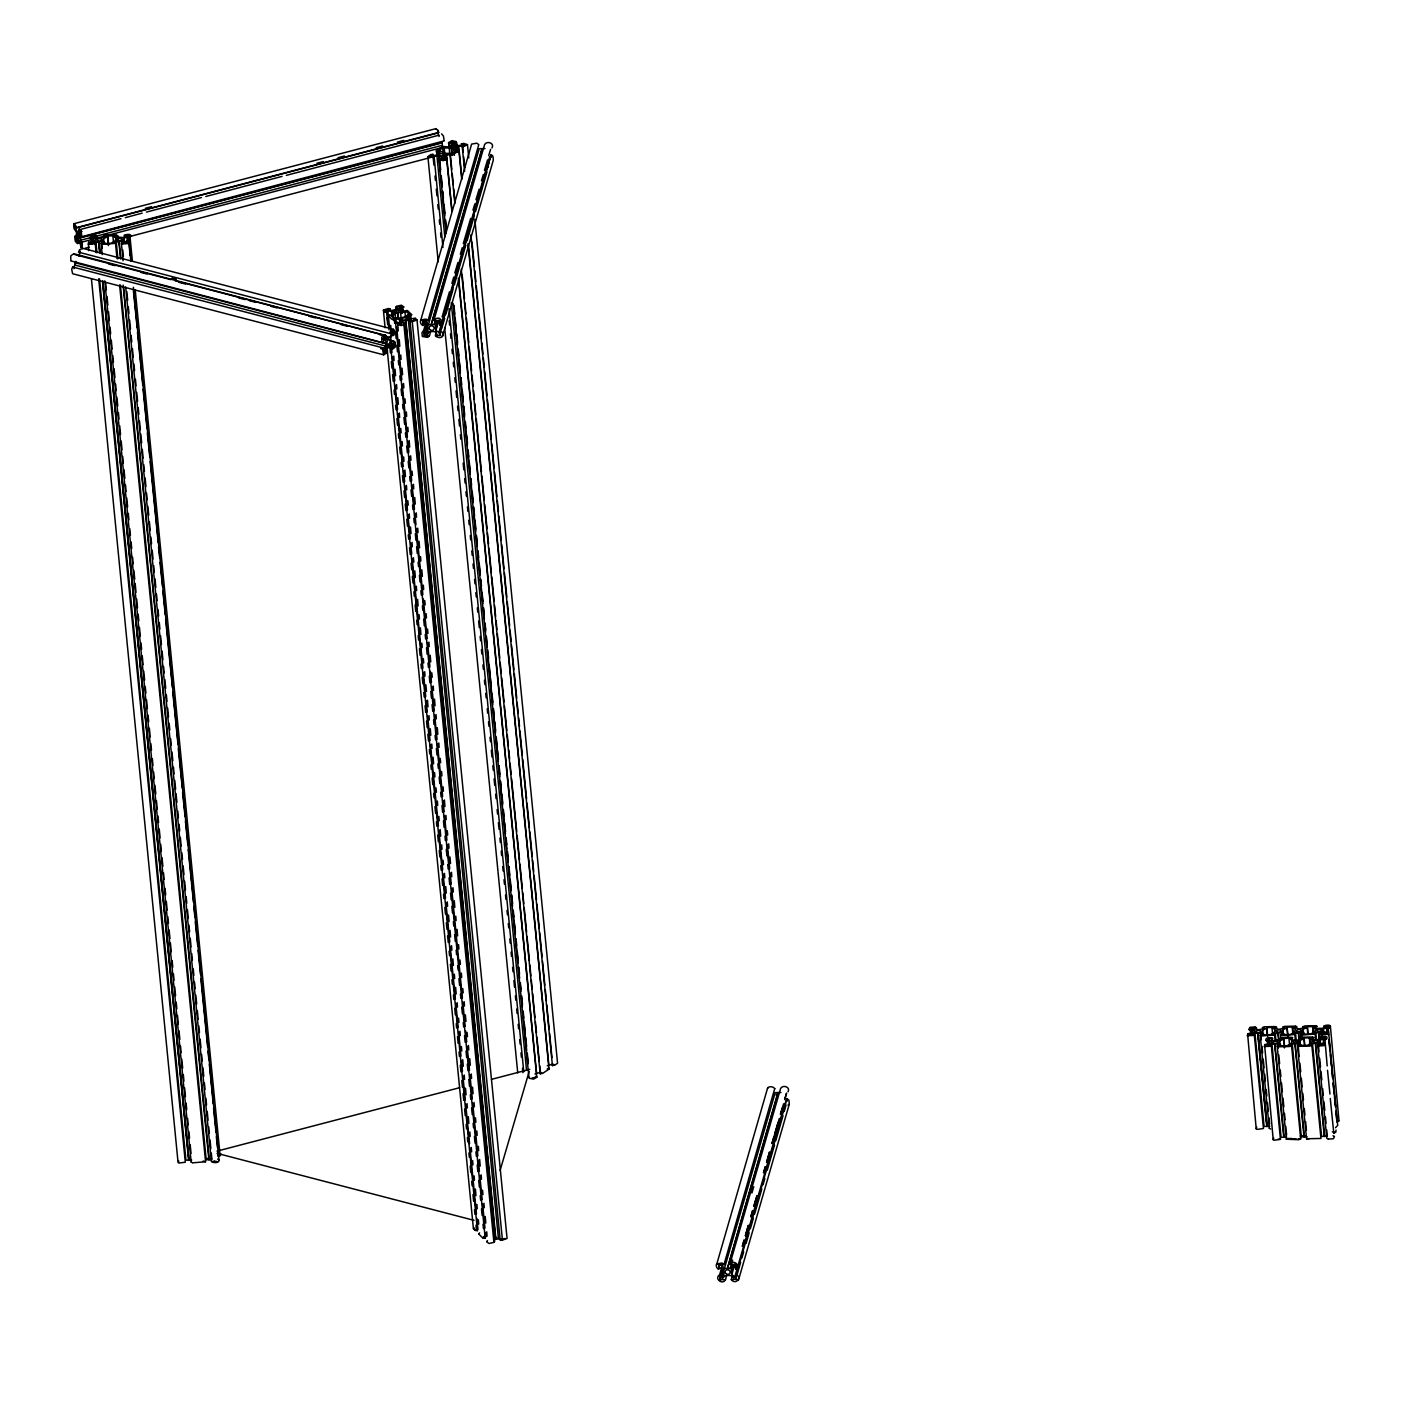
<?xml version="1.0" encoding="UTF-8"?>
<svg xmlns="http://www.w3.org/2000/svg" width="1410" height="1410" viewBox="0 0 1410 1410"><rect width="100%" height="100%" fill="white"/><g stroke="black" fill="none" stroke-linecap="round" stroke-linejoin="round"><path stroke-width="1.5" d="M438.21 261.855L427.9 156.633L430.808 154.571L433.099 154.272L431.513 155.347L432.852 155.682L436.642 155.135L440.131 152.809L439.585 151.17L436.642 151.91L436.236 150.958M441.013 321.11C437.594 330.204 444.432 321.075 439.938 318.854C438.087 316.298 430.279 321.48 436.483 320.493L434.174 324.494L431.319 324.723L428.428 324.617L425.344 320.722L427.988 320.669L478.783 144.666L476.827 143.168L471.627 144.102L420.814 320.017C418.735 323.806 425.027 328.971 424.287 321.462M468.79 157.885L467.45 144.56L463.89 143.485M547.186 1065.784L552.597 1064.145L553.954 1064.497L552.35 1065.555L554.747 1065.237L557.567 1063.193L474.817 219.255M774.777 1088.679C773.526 1086.37 768.168 1085.718 767.551 1088.573M385.071 327.755L383.414 310.041L388.155 308.561L390.288 308.808L387.838 309.46L388.473 310.094L392.033 310.464L397.391 309.037L398.202 306.728L395.734 307.38L396.157 311.769M417.007 319.982L412.266 321.639L502.436 1240.113L507.071 1238.456L417.007 319.982L415.457 318.325M474.994 1230.348L473.408 1228.674L387.01 347.477M435.919 129.033L437.823 130.143M88.654 250.645L88.513 242.308M98.7 278.81L185.309 1162.21L178.841 1163.056L178.576 1160.765M1261.509 1035.857L1260.17 1035.204L1263.043 1034.341L1260.699 1033.178L1254.953 1033.301L1251.692 1035.328L1254.336 1035.275L1263.466 1128.493L1257.35 1129.392L1256.222 1128.828L1247.586 1033.882M1278.5 1046.696L1277.16 1046.026L1280.051 1045.18L1277.707 1044.017L1271.961 1044.14L1268.683 1046.167L1271.344 1046.114L1280.456 1139.333L1274.358 1140.214L1273.212 1139.65L1264.576 1044.722M1256.222 1128.828L1256.715 1127.048M1273.212 1139.65L1273.706 1137.888M1315.935 1025.757L1317.257 1026.462L1314.402 1027.273L1316.746 1028.436L1322.492 1028.313L1325.753 1026.286C1318.491 1026.868 1333.261 1022.514 1329.859 1027.731M1339.006 1120.897L1330.37 1025.969M430.667 331.526L429.468 335.809L426.807 335.756L429.116 331.755L431.971 331.509L434.879 331.632L437.946 335.527C431.865 335.316 440.519 339.475 442.299 336.549C444.82 334.434 439.338 327.473 440.449 332.989L435.849 330.645L437.382 321.586M442.476 336.232L493.271 160.317C493.271 148.843 488.336 159.841 488.23 167.561M767.604 1088.044L716.809 1263.942C714.324 1265.898 720.351 1272.807 718.836 1267.185L723.436 1269.529L723.947 1274.746L721.479 1277.231L719.823 1277.266L719.593 1274.869L722.008 1266.497M732.513 1275.327L731.297 1279.61C735.474 1285.285 742.488 1277.548 736.302 1274.517L787.115 1098.619L787.238 1101.016L785.582 1101.051M738.47 1280.157L789.318 1104.083L788.983 1100.293L787.115 1098.619M89.799 237.885L90.857 235.699L95.933 235.417M91.791 243.119L91.703 237.532L95.704 238.66L94.946 241.251L88.742 242.097M96.109 252.513L95.263 243.683L92.849 242.996L101.643 241.604L103.987 242.767L101.115 243.56L102.436 244.282M107.495 236.862L103.6 238.484L102.859 241.092L105.591 243.472L111.055 243.348L115.197 240.828L115.955 238.219L113.223 235.84L107.759 235.963L108.358 245.622M117.012 258.647L115.514 243.26L113.1 242.555L121.894 241.163L124.239 242.326L121.366 243.137L122.688 243.842M118.14 240.088L117.7 235.699L116.378 235.047M130.83 260.973L128.557 236.739L123.851 238.061L123.111 240.652L125.455 241.815L127.446 240.581L128.892 241.251M130.037 255.474L128.557 236.739M129.015 241.445L127.94 243.613L122.952 243.912M130.302 237.021C133.545 231.663 118.845 236.281 126.177 235.576L122.917 237.603L114.827 236.563L117.7 235.752M424.181 321.462L422.982 325.657L422.841 323.26L424.516 323.225L427.442 325.604L427.953 330.804L425.503 333.306L423.846 333.342L423.493 330.945L421.96 332.619L422.365 336.496L427.688 337.395L429.468 335.809M423.493 330.945L426.014 322.573M423.846 333.342L426.86 322.872M424.533 332.231L426.349 325.957M425.08 332.231L426.296 328.036M425.503 333.306L427.917 324.935M428.428 324.617L479.224 148.702L484.97 148.579M425.679 335.28L423.934 334.329L424.075 335.827L425.732 335.791L426.895 331.103M425.732 335.791L426.93 331.597M426.807 335.756L428.023 331.579M431.09 324.547L481.903 148.649M431.319 324.723L482.308 148.632M433.839 320.546L484.617 144.543C486.82 140.489 494.804 142.992 492.002 147.962M192.5 1162.739L191.178 1162.034M434.174 324.494L435.373 320.299M435.619 328.23L437.188 321.78M435.849 330.645L438.263 322.273M435.32 335.686L436.518 331.385M442.106 316.915L449.473 291.8M451.887 283.41L453.703 277.136M454.813 272.941L457.95 262.471M460.365 254.1L462.18 247.807M463.273 243.63L470.64 218.497M472.949 210.125L474.87 203.833M475.981 199.656L479.118 189.187M481.427 180.797L483.348 174.523M484.441 170.328L487.578 159.859M488.671 155.682L490.592 149.389M438.792 333.024L489.587 157.109L491.244 157.074M440.202 330.592L491.015 154.677L440.325 330.592M441.647 328.794L444.679 318.325M445.895 314.148L453.139 289.015M454.355 284.82L465.846 245.04M467.062 240.846L474.306 215.712M475.523 211.535L487.014 171.738M203.146 1161.029L205.578 1161.717L119.603 284.908M219.079 1159.901C219.678 1164.871 207.446 1161.452 214.073 1161.54L214.285 1160.783M215.237 1161.276L216.805 1161.487M135.219 289.825L220.119 1155.671L218.268 1156.411L218.62 1155.213M220.348 1155.477L220.841 1153.803M719.823 1277.266L722.237 1268.894M719.928 1278.253L721.708 1279.716L720.069 1279.751L719.928 1278.253L722.343 1269.881M780.964 1092.503L778.285 1092.556L727.49 1268.471L724.405 1268.542L721.321 1264.647L723.982 1264.594L774.76 1088.591M720.069 1279.751L722.889 1269.864M721.479 1277.231L723.912 1268.859M724.405 1268.542L775.218 1092.627L778.285 1092.556M727.296 1268.665L777.879 1092.574M719.593 1274.869C713.795 1278.465 722.572 1285.409 725.463 1279.734L726.661 1275.451M727.49 1268.471L730.151 1268.418L732.618 1265.916L732.46 1264.418L729.816 1264.365L780.611 1088.467C782.814 1084.413 790.746 1086.934 788.031 1091.833M730.151 1268.418L732.583 1260.029M751.935 1193.019L753.751 1186.744M736.302 1274.517L736.425 1276.914L734.769 1276.949L731.843 1274.569L731.367 1271.979L733.376 1265.51M731.596 1272.155L733.411 1265.898M731.843 1274.569L734.258 1266.198M735.685 1269.229L736.884 1265.034L735.791 1269.229L735.438 1266.832L733.782 1266.867L731.332 1269.37L731.367 1271.979M742.33 1246.193L744.145 1239.901L742.436 1246.193M745.361 1235.724L748.375 1225.255L745.467 1235.724M752.605 1210.591L750.79 1216.865L752.728 1210.591M756.853 1195.927L753.821 1206.396L756.958 1195.927M766.529 1162.422L769.543 1151.952L766.635 1162.422M773.773 1137.288L771.975 1143.581L779.325 1118.447M774.989 1133.111L778.02 1122.642M780.435 1114.253L782.25 1107.978M780.541 1114.253L783.572 1103.783M734.769 1276.949L784.965 1103.131M737.042 1274.816L740.673 1262.267M741.871 1258.072L743.687 1251.78M746.101 1243.409L749.133 1232.939M750.349 1228.745L753.363 1218.275M754.579 1214.098L761.841 1188.965M763.039 1184.77L764.854 1178.496M767.269 1170.124L774.531 1144.99M775.747 1140.796L783.008 1115.662M784.207 1111.485L786.022 1105.193M1248.855 1029.459L1249.93 1027.291L1255.006 1027.009M1250.846 1034.64L1250.776 1029.124L1254.777 1030.234L1254.019 1032.843L1247.815 1033.689M1254.318 1035.328L1247.092 1035.733M1266.568 1028.436L1262.673 1030.076L1261.915 1032.666L1264.647 1035.046L1270.128 1034.94L1274.27 1032.402L1275.028 1029.811L1272.296 1027.432L1266.814 1027.537L1267.202 1034.94M1265.863 1040.298C1265.264 1035.328 1277.478 1038.747 1270.851 1038.659L1272.983 1040.562L1275.839 1040.598L1281.99 1038.43C1274.287 1037.249 1299.28 1036.65 1291.102 1038.218L1293.234 1040.139L1298.98 1040.016L1302.029 1038.747L1299.597 1038.042L1301.536 1037.214L1312.498 1036.967M1267.854 1045.48L1267.766 1039.945L1271.767 1041.073L1271.027 1043.682L1264.823 1044.528M1271.344 1046.114L1264.1 1046.572M1275.222 1041.391L1274.587 1034.834L1272.155 1034.147L1280.95 1032.755L1283.294 1033.9L1280.439 1034.711L1281.761 1035.434M1283.558 1039.276L1279.663 1040.915L1278.923 1043.506L1281.655 1045.885L1287.118 1045.779L1291.278 1043.241L1292.018 1040.65L1289.286 1038.271L1283.823 1038.377L1284.404 1047.947M1286.819 1028.013L1282.924 1029.635L1282.166 1032.243L1284.898 1034.623L1290.379 1034.499L1294.521 1031.979L1295.279 1029.37L1292.547 1026.991L1287.066 1027.114L1287.665 1036.685M1298.751 1046.255L1297.411 1045.603L1300.302 1044.739L1295.103 1043.559L1289.163 1044.986L1291.595 1045.674L1289.586 1046.52L1278.729 1046.749M1295.473 1040.95L1294.838 1034.411L1292.406 1033.706L1301.218 1032.314L1303.545 1033.477L1300.69 1034.288L1302.012 1034.993M1270.639 1129.022L1269.317 1128.317M1315.759 1025.705L1304.832 1025.934L1302.858 1026.78L1305.29 1027.467L1299.333 1028.895L1294.151 1027.714L1297.006 1026.903L1295.684 1026.198M1304.444 1045.339L1304.074 1037.954L1309.537 1037.831L1310.172 1044.334M1307.705 1034.076L1307.334 1026.674L1312.798 1026.568L1313.433 1033.054M1309.714 1043.065L1309.537 1037.831M1312.957 1031.785L1312.798 1026.568M1319.002 1045.832L1317.68 1045.162L1320.553 1044.316L1315.354 1043.118L1309.414 1044.546L1311.846 1045.251L1309.837 1046.097L1298.98 1046.326M1315.724 1040.527L1315.089 1033.971L1312.657 1033.283L1321.47 1031.873L1323.796 1033.036L1320.941 1033.847L1322.263 1034.552M1291.595 1045.674L1300.707 1138.892L1298.592 1139.703L1286.308 1139.209L1277.178 1045.991M1289.181 1138.346L1286.325 1139.157M1291.049 1138.152L1290.784 1139.051L1296.248 1138.945M1327.198 1065.925L1324.871 1038.729L1320.165 1040.051L1319.425 1042.642L1321.769 1043.805L1323.761 1042.572L1325.206 1043.224M1328.555 1031.803L1328.132 1027.467L1323.426 1028.771L1322.668 1031.38L1325.012 1032.525L1327.021 1031.309L1328.467 1031.961M1328.132 1027.467L1328.431 1035.152L1327.903 1028.648L1329.63 1027.925M1325.33 1043.418L1324.272 1045.603L1319.266 1045.903M1326.616 1038.994C1329.771 1033.724 1315.283 1038.201 1322.509 1037.548L1319.231 1039.575L1313.486 1039.699L1311.141 1038.535L1314.014 1037.742L1312.692 1037.02M1300.408 1136.407L1300.76 1135.209M1311.846 1045.251L1320.958 1138.452L1306.559 1138.769L1309.22 1138.663M1335.517 1132.371L1333.666 1133.094L1334.019 1131.895L1332.344 1131.93M1334.477 1136.583L1333.402 1138.769L1328.361 1139.051M1335.746 1132.159L1336.045 1130.08M500.092 1170.459L529.173 1071.459M72.65 266.966L71.698 269.363L72.615 273.734L383.661 354.826L386.428 353.205M384.912 334.857L386.005 335.721L384.525 338.294L386.428 339.651L389.953 337.343L391.381 333.817L78.555 252.179L79.489 249.958M73.902 268.693L75.206 262.471M78.925 256.25L80.194 251.227L78.555 252.284M72.58 267.001L383.696 348.058L383.925 350.455L386.375 346.261L385.864 341.061L383.961 339.704L383.168 342.753L382.022 342.031M467.503 144.737L462.286 147.098L464.648 171.209M473.425 1228.586L474.359 1227.987M420.814 320.017L425.943 319.065L427.988 320.669M716.809 1263.942L721.92 1262.99L723.982 1264.594M789.265 1104.259L787.943 1105.123M74.783 236.563L75.241 235.77L76.158 238.836L76.457 232.209L73.972 228.455L73.725 223.767L436.095 128.61M79.083 229.002L78.995 233.831L76.775 231.645L75.347 226.675L76.369 227.68L438.721 132.434L437.964 130.39M77.903 232.932L82.044 231.557M90.222 239.947L81.709 242.132L81.939 244.529L79.506 235.223L80.317 233.813L81.234 236.88L444.062 140.912M82.08 241.604L77.391 243.63L75.347 241.392L74.748 236.898M390.535 331.05L389.601 333.377L391.222 332.319L391.381 333.817M386.569 353.064L387.486 350.773L385.846 351.83L385.705 350.332L387.115 346.807L390.658 344.498L392.562 345.855L391.081 348.411L392.156 349.292M395.734 307.38L396.527 306.375M408.97 314.095L405.269 316.739L399.911 318.149L393.531 318.184L391.398 316.104L397.708 312.668L406.856 312.033L408.97 314.095L409.411 318.484M403.771 307.116L400.264 307.503L398.801 309.195L401.039 311.381L407.314 310.517M394.659 323.26L394.236 318.871L395.787 318.466L399.33 318.836L401.568 321.022L398.572 323.101C393.654 321.339 401.286 328.565 403.648 323.965M400.528 320L400.969 324.388L400.634 319.876M411.649 314.818L408.142 315.205L406.679 316.898L408.918 319.083L415.192 318.219M502.207 1240.113L500.18 1239.901L410.081 321.392L412.531 320.74L408.336 319.753L402.996 321.163L401.533 322.837L404.688 322.872L403.842 323.824L493.905 1242.298L494.734 1241.329L404.635 322.82M478.783 1233.856L479.611 1232.886M486.661 1241.558L487.49 1240.589M435.39 328.036L435.337 325.428L437.787 322.943L439.462 322.908L439.691 325.305M729.816 1264.365C732.988 1258.778 741.396 1265.634 735.791 1269.229M436.342 150.764L442.722 146.499M446.741 158.837L443.533 160.669L439.409 159.876M459.061 150.606L452.751 154.836M536.805 1077.311L533.597 1079.126L529.455 1078.333M549.054 1069.115L542.656 1073.38L540.189 1073.768L541.704 1072.675L540.365 1072.34L534.936 1073.962M79.577 249.852L82.379 248.231L393.425 329.323C395.998 330.328 393.126 339.387 393.143 333.694L390.711 337.889L391.222 343.088L393.126 344.445L393.901 341.379L395.047 342.119M390.623 330.945L393.425 329.323M448.609 142.551L451.852 140.7L455.994 141.494M442.652 147.891L439.338 150.094L443.833 153.267L452.751 153.478L456.047 151.275L451.552 148.103L442.652 147.891L443.286 154.465M451.57 146.587L451.147 142.216L452.134 141.546L453.474 141.881L453.897 146.27M453.474 141.881L451.147 142.216M439.162 159.7L438.915 158.731L442.053 158.607L441.506 156.968L436.871 155.787L432.059 157.004L434.192 157.55L442.951 247.455M456.664 146.041L456.241 141.67L456.488 142.639L453.333 142.78L453.879 144.402L458.532 145.582L462.339 145.036L463.344 144.366L461.193 143.82L463.855 143.485M434.139 157.585L427.9 156.721M445.067 160.053L444.608 155.541L451.641 154.219L450.037 155.294L454.866 203.534M462.286 147.098L463.89 146.023L458.743 146.235L455.271 148.561L455.818 150.2L458.761 149.46L459.149 150.412M446.917 158.607L446.512 157.656L443.568 158.378L443.022 156.739L444.608 155.541M529.226 1078.174L528.979 1077.205M534.302 1077.628L531.993 1077.963M534.972 1077.187L536.576 1076.112L536.963 1077.064M547.203 1068.991L548.807 1067.916L549.213 1068.886M73.62 253.765L70.764 255.915L70.853 260.656M384.666 334.857L381.722 337.201L381.881 341.749M383.696 348.058L382.744 350.455L383.661 354.826M392.438 349.275L395.346 346.948L395.205 342.436M92.39 237.039L93.712 236.263L91.844 237.039L92.831 241.41M95.263 243.736L88.037 244.159M115.514 243.313L102.683 244.335M128.328 237.938L130.055 237.215L132.417 261.326M99.546 278.986L185.944 1160.183L191.69 1160.06M120.432 285.137L206.195 1159.76L211.941 1159.637L211.306 1153.045M205.56 1161.769L192.782 1162.809M1251.463 1028.613L1252.767 1027.837L1250.917 1028.63L1251.886 1032.948M1274.569 1034.887L1261.756 1035.927M1268.454 1039.452L1269.775 1038.677L1267.907 1039.47L1268.877 1043.788M1307.07 1027.573L1303.175 1029.212L1302.417 1031.803L1305.167 1034.182L1310.63 1034.076L1314.772 1031.538L1315.53 1028.947L1312.534 1027.467M1294.821 1034.464L1282.007 1035.486M1303.809 1038.853L1299.914 1040.474L1299.174 1043.083L1301.906 1045.462L1307.37 1045.339L1311.529 1042.818L1312.269 1040.21L1309.273 1038.729M1315.089 1034.023L1302.258 1035.063M1326.369 1039.205L1324.536 1039.928M1254.953 1033.301L1264.083 1126.467L1269.846 1126.343M1271.961 1044.14L1281.091 1137.306L1286.836 1137.183M1336.081 1113.16L1336.927 1121.831L1338.76 1121.091M1292.212 1043.7L1301.342 1136.883L1307.088 1136.76M1312.463 1043.277L1321.593 1136.442L1327.339 1136.319L1326.704 1129.815M442.793 146.446L448.891 146.957L452.363 144.631L451.817 142.992L448.891 143.714L449.755 154.184M452.487 154.959L450.125 155.311M396.721 306.252L401.48 305.195L403.771 306.904M493.676 1242.439L488.935 1243.479L486.697 1241.787M401.374 306.675L400.74 306.058C397.708 306.181 405.093 308.843 402.026 313.267M392.826 319.594C390.482 319.559 386.922 312.632 390.693 315.399L393.69 313.32L391.451 311.134L386.358 311.169L389.001 329.746M387.292 312.209L385.177 311.98M393.143 319.7L395.258 319.876L485.216 1238.368L484.282 1237.345L485.833 1236.922L485.41 1232.552M475.981 1225.255L476.404 1229.643L477.955 1229.22L476.88 1218.275M475.311 1230.454L477.444 1230.648L390.817 347.248M483.577 1236.64L485.428 1236.165M405.587 320.37L495.527 1238.967L502.595 1239.214L500.18 1239.901M505.133 1238.544L503.388 1238.738M145.265 208.31L151.628 206.635M316.915 163.243L323.278 161.568M338.118 157.673L344.463 155.999M376.258 147.662L382.621 145.988M397.444 142.093L403.806 140.418M75.488 228.173L437.858 133.016L437.717 131.518L438.721 132.434M80.74 229.354L120.996 218.691M125.243 217.669L142.198 213.121M146.446 212.099L201.524 197.541M205.772 196.519L282.053 176.391M286.3 175.369L438.863 135.219M76.775 231.645L81.004 230.535M79.683 237.744L442.106 142.481L442.387 145.265L96.973 235.981M79.788 238.008L442.141 142.851M76.387 241.304L75.611 239.189L76.387 241.304L90.61 237.638M80.899 247.155L79.7 240.987L77.48 238.801L76.669 240.211L76.81 241.709L81.057 240.599M96.532 238.237L444.115 147.01M84.864 248.319L89.094 247.208M131.482 236.069L430.279 157.603M217.034 1151.124L459.572 1087.709M491.491 1079.355L529.79 1069.344M73.725 223.767L75.453 225.3M1335.517 1127.718L1337.72 1125.321L1328.59 1032.102L1327.674 1034.253L1322.562 1034.623M89.923 238.079L91.35 238.731M1248.978 1029.653L1250.423 1030.305M1265.986 1040.492L1267.414 1041.144M1277.83 1139.333L1280.474 1139.28M1298.081 1138.91L1300.725 1138.839M731.297 1279.61L733.94 1279.452L733.799 1277.954L730.856 1275.574L727.965 1275.451L725.11 1275.697L722.66 1278.183L722.801 1279.698L725.463 1279.734M116.184 234.976L105.168 235.241L103.3 236.016L105.715 236.757L99.775 238.184L94.576 236.986L97.431 236.175L96.127 235.47M1275.257 1026.568L1264.241 1026.815L1262.373 1027.59L1264.788 1028.331L1258.83 1029.758L1253.649 1028.577L1256.504 1027.767L1255.182 1027.062M1295.508 1026.128L1284.492 1026.392L1282.607 1027.203L1285.039 1027.908L1279.082 1029.335L1273.9 1028.137L1276.755 1027.326L1275.433 1026.621M412.178 321.639L410.081 321.392M483.189 1238.156L485.216 1238.368M176.144 279.392L171.897 278.281L176.091 279.427M385.988 335.633L73.884 253.765M74.959 254.628L170.839 279.621M175.087 280.731L386.005 335.721M108.746 264.023L115.126 265.679M140.7 272.359L147.098 274.016M179.052 282.352L185.433 284.009M238.695 297.898L245.093 299.572M249.341 300.683L255.739 302.339M270.649 306.234L277.047 307.909M309.001 316.228L315.399 317.902M340.956 324.564L347.353 326.239M379.308 334.558L389.953 337.343M383.802 337.466L388.314 338.418M393.972 341.343L389.706 340.233L393.901 341.379M389.883 342.665L394.148 343.776M386.234 343.564L70.993 260.938M75.082 262.754L386.129 343.846M388.296 344.745L392.562 345.855M386.305 345.679L392.703 347.353M75.329 265.168L386.375 346.261M384.683 346.754L391.081 348.517M380.682 348.675L384.948 349.786M217.017 1153.345L474.007 1220.337M82.379 248.231L81.745 242.167M1282.518 1031.027L1282.765 1035.275M1279.258 1042.307L1279.751 1046.449M1274.851 1043.982L1284.158 1137.236M1333.014 1135.737L1334.353 1136.389M1328.149 1138.998L1326.81 1138.328L1317.68 1045.127M217.616 1159.055L218.955 1159.707L133.404 287.27M82.608 248.865L81.022 247.349M407.56 310.605L411.667 314.624M384.93 311.892L383.379 310.306M482.872 1238.051L478.765 1234.05M441.577 133.844L443.48 136.083L444.097 140.612M79.207 229.002L81.128 231.24L81.727 235.787M394.236 318.871L395.258 319.876M476.404 1229.643L477.444 1230.648M76.81 241.709L77.85 242.82M75.576 225.477L76.369 227.68M437.858 133.016L439.144 136.488M456.84 147.345L457.316 151.857M448.486 142.762L449.314 148.103M1332.785 1078.491L1328.96 1039.487L1329.912 1050.327M1335.975 1110.992L1337.033 1121.831M1330.335 1054.662L1331.392 1065.484M1331.815 1069.82L1332.679 1078.491M1334.16 1093.667L1333.102 1082.827L1335.534 1106.656L1334.583 1097.985M1326.475 1027.502L1326.898 1031.838M1323.426 1028.771L1323.849 1033.107M1327.515 1070.261L1329.947 1094.09M1330.264 1098.425L1333.772 1133.094M1323.215 1038.765L1323.638 1043.1M1321.47 1031.873L1321.893 1036.209M1320.941 1033.847L1321.346 1038.236M1320.165 1040.051L1320.588 1044.369M1318.791 1031.944L1319.637 1040.598M1318.614 1031.856L1319.46 1040.527M1318.385 1031.944L1319.231 1040.615M1318.209 1043.153L1319.055 1051.825M1319.689 1058.311L1320.535 1066.982M1320.976 1071.318L1321.822 1079.989M1322.668 1088.661L1323.303 1095.147M1323.937 1101.651L1324.801 1110.322M1325.435 1116.826L1326.07 1123.312M1315.706 1031.997L1316.57 1040.668M1315.53 1043.206L1324.677 1136.372M1315.354 1043.118L1324.272 1136.389M1307.334 1026.674L1307.969 1033.178M1302.875 1026.727L1303.598 1033.548M1304.074 1037.954L1304.708 1044.457M1301.218 1032.314L1301.853 1038.817M1300.69 1034.288L1301.095 1038.659M1299.615 1037.989L1300.337 1044.81M1298.539 1032.367L1299.386 1041.038M1298.363 1032.279L1298.98 1041.056M1297.958 1043.594L1299.227 1056.583M1299.861 1063.087L1300.725 1071.759M1301.36 1078.245L1302.206 1086.916M1302.84 1093.42L1303.474 1099.923M1304.32 1108.577L1304.973 1115.081M1305.607 1121.584L1306.453 1130.256M1297.429 1045.55L1306.559 1138.769M1295.455 1032.437L1296.301 1041.109M1295.103 1043.559L1304.409 1136.812M1294.873 1043.647L1304.021 1136.812M1292.547 1026.991L1293.181 1033.495M1292.283 1027.89L1292.917 1034.394M1289.022 1039.17L1289.445 1043.488M1287.066 1027.114L1287.929 1035.786M1282.924 1029.635L1283.347 1033.971M1283.823 1038.377L1284.669 1047.048M1280.439 1034.711L1280.844 1039.099M1279.663 1040.915L1280.086 1045.251M1278.112 1032.719L1279.134 1041.479M1277.883 1032.807L1278.729 1041.479M1277.707 1044.017L1278.13 1048.353M1278.764 1054.856L1279.61 1063.51M1280.245 1070.014L1280.897 1076.517M1281.531 1083.021L1282.377 1091.692M1283.012 1098.178L1283.858 1106.85M1284.492 1113.354L1285.144 1119.857M1285.779 1126.343L1286.625 1135.015M1275.204 1032.878L1276.05 1041.532M1274.622 1044.087L1283.752 1137.253M1272.032 1028.331L1272.666 1034.834M1269.423 1039.91L1270.058 1046.414M1266.814 1027.537L1267.678 1036.209M1267.766 1039.945L1268.401 1046.449M1267.308 1041.144L1267.731 1045.48M1262.673 1030.076L1263.096 1034.411M1260.699 1033.178L1261.351 1039.681M1261.985 1046.185L1262.62 1052.688M1263.254 1059.174L1264.1 1067.846M1264.735 1074.349L1265.387 1080.853M1266.233 1089.507L1266.867 1096.011M1267.502 1102.514L1268.348 1111.186M1268.982 1117.689L1269.634 1124.175M1260.188 1035.152L1269.3 1128.37M1258.037 1033.23L1267.167 1126.414M1257.861 1033.142L1266.991 1126.326M1257.632 1033.248L1266.762 1126.414M1252.433 1029.089L1252.856 1033.407M1250.776 1029.124L1251.199 1033.442M1250.317 1030.322L1250.74 1034.64M462.55 145.688L463.185 152.262M463.626 156.651L464.701 167.614M471.998 242.132L474.377 266.243M474.8 270.632L475.875 281.595M476.298 285.983L478.677 310.094M479.1 314.483L481.462 338.594M481.885 342.965L482.96 353.928M483.401 358.316L484.264 367.094M484.688 371.464L487.049 395.575M487.472 399.964L491.35 439.426M491.773 443.798L494.152 467.926M494.575 472.297L496.937 496.408M497.36 500.797L498.435 511.76M498.876 516.148L501.237 540.259M501.66 544.648L504.022 568.759M504.463 573.13L506.825 597.241M507.248 601.629L509.627 625.74M510.05 630.129L511.125 641.092M511.548 645.48L513.91 669.591M514.35 673.962L516.712 698.091M517.135 702.462L518.21 713.425M518.651 717.813L519.514 726.573M519.938 730.962L522.299 755.073M522.722 759.461L526.6 798.924M527.023 803.295L529.385 827.406M529.825 831.794L532.187 855.905M532.61 860.294L533.685 871.257M534.126 875.645L536.487 899.756M536.91 904.127L539.272 928.238M539.713 932.627L542.074 956.738M542.498 961.127L544.859 985.237M545.3 989.626L546.375 1000.589M546.798 1004.96L549.16 1029.089M549.6 1033.459L551.962 1057.57M470.887 234.783L552.438 1065.59M458.743 146.235L461.969 179.105M468.42 244.864L548.807 1064.691M458.761 149.46L461.634 177.977M467.997 243.719L548.895 1067.952M456.54 142.586L456.911 147.028M457.122 147.31L457.563 151.698M454.337 142.093L454.778 146.481M453.756 148.773L454.39 155.347M451.552 148.103L452.24 154.8M451.271 148.138L451.905 154.73M450.301 153.884L451.817 169.218M452.24 173.606L453.315 184.569M453.738 188.958L454.813 199.903M462.127 274.439L464.489 298.55M464.912 302.938L465.987 313.901M466.428 318.29L468.79 342.401M469.213 346.772L471.592 370.883M472.015 375.271L473.09 386.234M473.513 390.623L474.377 399.382M474.8 403.771L475.875 414.734M476.316 419.123L481.462 471.715M481.903 476.104L484.264 500.215M484.688 504.604L487.067 528.715M487.49 533.103L488.565 544.066M488.988 548.437L491.35 572.566M491.79 576.937L494.152 601.048M494.575 605.436L495.65 616.399M496.091 620.788L496.937 629.547M497.377 633.936L499.739 658.047M500.162 662.436L501.237 673.398M501.678 677.769L504.04 701.88M504.463 706.269L506.825 730.38M507.265 734.769L508.34 745.731M508.763 750.12L509.627 758.88M510.05 763.268L511.125 774.231M511.566 778.602L516.712 831.213M517.153 835.601L519.514 859.712M519.938 864.101L522.299 888.212M522.74 892.601L523.815 903.563M524.238 907.934L526.6 932.045M527.04 936.434L529.402 960.545M529.825 964.933L530.9 975.896M531.341 980.285L532.187 989.044M532.627 993.433L534.989 1017.544M535.412 1021.933L536.487 1032.878M536.928 1037.266L539.29 1061.378M539.713 1065.766L540.365 1072.34M461.229 269.275L540.189 1073.768M446.494 154.413L452.081 211.412M458.761 279.374L536.558 1072.887M446.512 157.656L451.764 210.284M458.338 278.211L536.646 1076.13M444.256 148.297L444.89 154.871M444.89 155.505L445.313 159.894M439.321 156.299L440.643 169.57M441.242 176.021L442.106 184.78M442.758 191.372L443.445 198.07M444.044 204.52L444.943 213.421M445.542 219.854L446.23 226.569M453.932 305.353L454.796 314.113M455.218 318.501L456.117 327.402M456.717 333.853L457.633 342.736M458.232 349.187L458.92 355.902M459.519 362.352L460.418 371.235M461.017 377.686L461.704 384.384M462.321 390.834L463.22 399.735M463.82 406.186L464.683 414.945M465.318 421.537L466.005 428.235M466.604 434.685L467.521 443.568M468.12 450.019L468.807 456.734M469.407 463.185L470.305 472.068M470.905 478.519L471.592 485.234M472.244 491.808L473.108 500.568M473.707 507.018L474.571 515.796M474.994 520.167L475.893 529.067M476.492 535.518L477.355 544.278M478.008 550.852L478.695 557.567M479.294 564.018L480.193 572.901M480.792 579.351L481.48 586.066M482.079 592.5L482.996 601.4M483.595 607.851L484.282 614.548M485.093 623.202L485.78 629.9M486.379 636.351L487.243 645.11M487.719 649.622L488.583 658.399M489.182 664.85L490.081 673.733M490.468 677.999L491.367 686.899M491.967 693.35L492.883 702.233M493.482 708.684L494.17 715.381M494.769 721.832L495.668 730.733M496.267 737.183L497.131 745.943M497.554 750.332L498.47 759.232M499.07 765.683L499.933 774.442M500.568 781.017L501.255 787.732M501.854 794.183L502.771 803.065M503.37 809.516L504.057 816.231M504.657 822.664L505.555 831.565M506.155 838.016L506.842 844.713M507.494 851.288L508.358 860.065M508.957 866.515L509.821 875.275M510.244 879.664L511.143 888.564M511.742 895.015L512.605 903.775M513.258 910.349L513.945 917.064M514.544 923.515L515.443 932.398M516.042 938.848L516.73 945.546M517.329 951.997L518.245 960.897M518.845 967.348L519.532 974.046M520.343 982.699L521.03 989.397M521.63 995.848L522.493 1004.607M523.145 1011.182L523.833 1017.897M524.432 1024.347L525.331 1033.23M525.718 1037.496L526.617 1046.396M527.269 1052.97L528.115 1061.73M439.021 156.334L440.519 171.685M440.96 176.056L442.035 187.019M442.458 191.407L444.82 215.518M445.26 219.907L446.336 230.87M453.632 305.388L457.51 344.851M457.933 349.239L460.295 373.35M460.735 377.739L463.097 401.85M463.52 406.221L464.595 417.184M465.018 421.572L467.397 445.683M467.82 450.072L470.182 474.183M470.623 478.572L472.985 502.683M473.408 507.054L475.769 531.165M476.21 535.553L477.285 546.516M477.708 550.905L480.07 575.016M480.493 579.404L482.872 603.515M483.295 607.886L484.37 618.849M484.793 623.238L485.657 632.015M486.098 636.386L487.155 647.349M487.596 651.737L492.76 704.348M493.183 708.736L495.545 732.847M495.967 737.218L498.347 761.329M498.77 765.718L499.845 776.681M500.268 781.07L502.647 805.18M503.07 809.569L505.432 833.68M505.855 838.051L506.93 849.014M507.371 853.402L508.235 862.18M508.658 866.551L511.019 890.662M511.442 895.05L512.517 906.013M512.958 910.402L515.32 934.513M515.743 938.901L518.122 963.012M518.545 967.383L519.62 978.346M520.043 982.735L520.907 991.494M521.33 995.883L522.405 1006.846M522.846 1011.234L526.705 1050.679M527.146 1055.068L527.992 1063.845M438.246 150.835L438.669 155.223M438.915 158.731L446.159 233.302M453.103 303.414L528.909 1077.24M436.554 151.892L444.82 236.898M451.271 302.656L526.494 1069.873M449.032 308.79L523.762 1071.67M433.064 156.334L433.927 165.111M435.003 176.056L435.426 180.445M436.289 189.222L436.941 195.796M437.787 204.556L438.228 208.944M439.303 219.907L439.726 224.296M440.59 233.055L441.013 237.444M449.191 320.74L449.614 325.128M450.477 333.888L450.9 338.277M451.976 349.239L452.416 353.61M453.262 362.388L453.703 366.776M454.778 377.739L455.201 382.11M456.064 390.887L456.699 397.461M457.563 406.221L458.003 410.61M458.849 419.387L459.501 425.961M460.365 434.721L460.788 439.109M463.15 463.22L463.802 469.794M464.665 478.572L465.088 482.943M465.952 491.72L466.375 496.108M467.45 507.054L467.891 511.442M468.737 520.22L469.177 524.59M470.253 535.553L470.676 539.942M471.751 550.905L472.174 555.293M473.037 564.053L473.478 568.441M474.553 579.404L474.976 583.775M475.84 592.553L476.263 596.941M477.338 607.886L477.778 612.275M478.625 621.052L479.277 627.626M480.14 636.386L480.563 640.774M481.427 649.552L481.85 653.923M482.925 664.885L483.366 669.274M484.441 680.237L484.864 684.608M485.727 693.385L486.15 697.774M487.226 708.736L487.649 713.108M488.512 721.885L488.953 726.273M490.028 737.218L490.451 741.607M491.314 750.384L491.949 756.958M492.813 765.718L493.253 770.107M494.099 778.866L494.751 785.458M495.615 794.218L496.038 798.606M497.113 809.569L497.536 813.94M498.4 822.717L499.052 829.291M499.915 838.051L500.338 842.44M501.202 851.217L501.625 855.588M502.7 866.551L503.123 870.939M503.987 879.699L504.427 884.088M505.503 895.05L505.926 899.439M507.001 910.402L507.424 914.773M508.287 923.55L508.728 927.939M509.803 938.901L510.226 943.272M511.09 952.05L511.513 956.421M512.588 967.383L513.011 971.772M513.875 980.549L514.527 987.123M515.39 995.883L515.813 1000.272M516.677 1009.031L517.1 1013.42M518.175 1024.383L518.598 1028.771M519.673 1039.734L520.114 1044.105M520.977 1052.882L521.4 1057.271M522.476 1068.216L522.899 1072.605M444.661 327.613L517.734 1072.904M410.821 315.769L411.138 320.193M409.693 314.8L410.116 319.189M408.142 315.205L408.565 319.594M408.336 319.753L498.4 1238.209M405.005 312.509L405.428 316.898M405.851 320.405L495.915 1238.861M402.943 308.067L403.26 312.491M401.797 307.098L402.238 311.487M400.74 306.058L401.515 313.39M400.264 307.503L401.11 318.625M399.33 318.836L399.77 323.207M397.973 312.703L398.625 319.277M397.708 312.668L398.237 319.383M397.532 322.097L398.29 330.892M399.259 339.634L399.805 346.243M400.757 354.985L401.092 359.391M402.044 368.133L402.59 374.743M403.56 383.485L403.894 387.891M404.97 398.854L405.393 403.242M406.344 411.984L406.679 416.391M407.86 427.318L408.177 431.724M409.147 440.466L409.693 447.076M410.645 455.818L410.98 460.224M412.055 471.187L412.478 475.575M413.447 484.317L413.764 488.724M414.734 497.466L415.28 504.075M416.232 512.817L416.567 517.223M417.748 528.151L418.065 532.557M419.034 541.299L419.581 547.908M420.532 556.65L420.867 561.057M421.819 569.799L422.365 576.408M423.335 585.15L423.652 589.556M424.727 600.519L425.168 604.908M426.12 613.65L426.454 618.056M427.53 629.019L427.953 633.39M428.922 642.132L429.239 646.555M430.209 655.298L430.755 661.889M431.83 672.852L432.253 677.241M433.223 685.983L433.54 690.389M434.509 699.131L435.055 705.74M436.007 714.482L436.342 718.889M437.294 727.63L437.84 734.24M438.81 742.982L439.127 747.388M440.202 758.351L440.643 762.722M441.594 771.464L441.929 775.888M443.11 786.815L443.427 791.221M444.397 799.963L444.943 806.573M445.895 815.315L446.23 819.721M447.305 830.684L447.728 835.072M448.697 843.814L449.014 848.221M449.984 856.963L450.53 863.554M451.482 872.297L451.817 876.72M452.998 887.648L453.315 892.054M454.284 900.796L454.831 907.406M455.783 916.147L456.117 920.554M457.069 929.296L457.615 935.905M458.585 944.647L458.902 949.053M459.977 960.016L460.418 964.405M461.37 973.129L461.704 977.553M462.78 988.516L463.203 992.887M464.172 1001.629L464.489 1006.053M465.353 1014.812L466.005 1021.386M467.08 1032.349L467.503 1036.738M468.473 1045.48L468.79 1049.886M469.759 1058.628L470.305 1065.237M471.257 1073.979L471.592 1078.386M472.544 1087.128L473.09 1093.719M474.06 1102.461L474.377 1106.885M475.452 1117.83L475.893 1122.219M476.844 1130.961L477.179 1135.367M478.36 1146.312L478.677 1150.719M479.647 1159.461L480.193 1166.07M481.145 1174.812L481.48 1179.218M482.555 1190.181L482.978 1194.552M483.947 1203.294L484.264 1207.718M485.234 1216.46L485.78 1223.052M486.732 1231.794L487.067 1236.217M395.787 318.466L396.21 322.855M396.633 327.226L401.797 379.836M402.22 384.225L407.384 436.836M407.807 441.224L408.882 452.187M409.323 456.558L411.685 480.669M412.108 485.058L414.469 509.169M414.91 513.557L415.985 524.52M416.408 528.909L422.859 594.667M423.282 599.038L427.16 638.501M427.582 642.889L429.944 667M430.385 671.389L431.46 682.352M431.883 686.723L434.245 710.834M434.685 715.222L437.047 739.333M437.47 743.722L442.634 796.333M443.057 800.721L444.132 811.666M444.573 816.055L446.935 840.166M447.358 844.555L449.719 868.666M450.16 873.054L451.235 884.017M451.658 888.388L462.41 997.998M462.833 1002.387L465.194 1026.498M465.635 1030.886L466.71 1041.831M467.133 1046.22L469.495 1070.331M469.935 1074.72L472.297 1098.831M472.72 1103.219L477.884 1155.83M478.307 1160.201L479.382 1171.164M479.823 1175.552L482.185 1199.663M482.608 1204.052L484.97 1228.163M395.1 313.461L395.54 317.849M395.523 332.02L396.175 338.594M396.809 345.186L397.461 351.76M398.325 360.519L398.748 364.908M399.823 375.871L400.246 380.242M401.11 389.019L401.762 395.593M402.608 404.37L403.048 408.741M403.912 417.519L404.547 424.093M405.41 432.852L405.833 437.241M406.697 446.018L407.349 452.592M408.213 461.352L408.847 467.926M409.711 476.703L410.134 481.092M410.997 489.852L411.649 496.426M412.495 505.203L412.936 509.574M413.8 518.351L414.223 522.74M415.298 533.685L415.95 540.277M416.584 546.851L417.237 553.425M418.1 562.185L418.523 566.573M419.387 575.333L420.021 581.925M420.885 590.684L421.308 595.073M422.383 606.036L422.824 610.407M423.687 619.184L424.322 625.758M425.185 634.535L425.608 638.906M426.472 647.683L427.124 654.258M427.97 663.017L428.411 667.406M429.274 676.183L429.909 682.757M430.773 691.517L431.425 698.091M432.059 704.665L432.711 711.239M433.575 720.016L433.998 724.405M435.073 735.368L435.496 739.739M436.36 748.516L437.012 755.09M437.858 763.85L438.298 768.238M439.162 777.016L439.797 783.59M440.66 792.35L441.083 796.738M441.947 805.498L442.599 812.089M443.445 820.849L444.097 827.423M444.961 836.2L445.384 840.572M446.247 849.349L446.899 855.923M447.745 864.683L448.186 869.071M449.05 877.848L449.684 884.423M450.548 893.182L451.182 899.756M451.834 906.348L452.487 912.922M453.333 921.682L453.773 926.07M454.637 934.83L455.271 941.404M456.135 950.181L456.558 954.57M457.633 965.533L458.074 969.904M458.92 978.681L459.572 985.255M460.435 994.015L460.858 998.403M461.722 1007.181L462.374 1013.755M463.22 1022.514L463.661 1026.903M464.524 1035.663L465.159 1042.254M466.023 1051.014L466.675 1057.588M467.309 1064.162L467.961 1070.736M468.807 1079.514L469.459 1086.088M470.323 1094.847L470.746 1099.236M471.61 1108.013L472.262 1114.587M473.108 1123.347L473.548 1127.736M474.412 1136.495L475.047 1143.087M475.91 1151.847L476.333 1156.235M477.197 1164.995L477.849 1171.569M478.695 1180.346L479.347 1186.92M480.211 1195.68L480.634 1200.069M481.497 1208.846L482.149 1215.42M482.996 1224.18L483.436 1228.568M393.249 315.611L393.672 320M391.451 311.134L391.892 315.505M390.729 325.357L391.063 329.764M393.743 356.043L394.077 360.466M395.029 369.208L395.575 375.8M396.545 384.542L396.862 388.949M397.832 397.69L398.378 404.3M399.33 413.042L399.664 417.448M400.74 428.411L401.163 432.799M402.132 441.541L402.449 445.948M403.63 456.875L403.965 461.299M404.917 470.041L405.463 476.633M406.415 485.375L406.75 489.799M407.825 500.744L408.265 505.133M409.217 513.875L409.552 518.281M410.504 527.023L411.05 533.632M412.02 542.374L412.337 546.78M413.412 557.743L413.853 562.132M414.804 570.874L415.351 577.465M416.302 586.207L416.637 590.631M417.607 599.373L418.135 605.965M419.105 614.707L419.44 619.113M420.392 627.855L420.938 634.465M421.89 643.207L422.224 647.613M423.3 658.576L423.74 662.964M424.692 671.706L425.027 676.113M425.873 684.89L426.525 691.464M427.494 700.206L428.023 706.798M428.993 715.54L429.327 719.964M430.279 728.688L430.825 735.297M431.777 744.039L432.112 748.446M433.082 757.188L433.61 763.797M434.58 772.539L434.914 776.945M435.99 787.908L436.413 792.297M437.364 801.039L437.699 805.445M438.88 816.372L439.215 820.796M440.167 829.538L440.713 836.13M441.665 844.872L442 849.278M443.075 860.241L443.498 864.63M444.467 873.372L444.802 877.778M445.754 886.52L446.3 893.129M447.252 901.871L447.587 906.278M448.556 915.019L449.103 921.629M450.054 930.371L450.601 936.963M451.552 945.705L451.887 950.111M452.857 958.853L453.385 965.462M454.355 974.204L454.69 978.611M455.641 987.353L456.188 993.962M457.14 1002.704L457.474 1007.11M458.55 1018.073L458.973 1022.462M459.942 1031.204L460.277 1035.61M461.44 1046.537L461.775 1050.961M462.727 1059.703L463.273 1066.295M464.242 1075.037L464.577 1079.443M465.529 1088.185L466.075 1094.794M467.027 1103.536L467.362 1107.943M468.332 1116.685L468.86 1123.294M469.83 1132.036L470.164 1136.442M471.24 1147.405L471.663 1151.794M472.614 1160.536L472.949 1164.942M474.13 1175.87L474.447 1180.276M475.417 1189.018L475.963 1195.627M476.915 1204.369L477.25 1208.775M478.325 1219.738L478.748 1224.127M387.891 310.764L389.618 328.301M391.557 348.023L391.98 352.412M392.421 356.8L394.782 380.911M395.205 385.3L397.567 409.411M398.008 413.782L403.154 466.393M403.595 470.781L404.67 481.744M405.093 486.133L407.455 510.244M407.895 514.632L410.257 538.743M410.68 543.114L411.755 554.077M412.178 558.466L422.93 668.058M423.37 672.447L425.732 696.558M426.155 700.946L427.23 711.909M427.653 716.298L430.032 740.409M430.455 744.78L438.404 825.89M438.845 830.278L442.705 869.741M443.128 874.112L445.507 898.223M445.93 902.611L449.79 942.074M450.231 946.462L455.395 999.073M455.818 1003.444L458.179 1027.555M458.602 1031.944L460.982 1056.055M461.405 1060.443L462.48 1071.406M462.903 1075.795L465.282 1099.906M465.705 1104.277L469.565 1143.739M470.006 1148.128L476.457 1213.887M386.992 317.743L387.644 324.318M390.006 348.429L390.429 352.817M391.293 361.594L391.945 368.169M392.579 374.743L393.231 381.317M394.095 390.076L394.518 394.465M395.593 405.428L396.034 409.817M396.88 418.576L397.532 425.15M398.395 433.927L398.818 438.316M399.682 447.076L400.317 453.65M401.18 462.427L401.621 466.798M402.467 475.575L403.119 482.149M403.983 490.927L404.617 497.501M405.269 504.075L405.921 510.649M406.767 519.409L407.419 526M408.283 534.76L408.706 539.149M409.57 547.908L410.204 554.483M411.068 563.26L411.72 569.834M412.355 576.408L413.007 582.982M413.87 591.759L414.293 596.13M415.157 604.908L415.791 611.482M416.655 620.241L417.096 624.63M418.171 635.593L418.594 639.981M419.457 648.741L420.092 655.315M420.955 664.092L421.396 668.481M422.242 677.241L422.894 683.815M423.758 692.592L424.181 696.963M425.044 705.74L425.679 712.314M426.543 721.092L427.195 727.666M427.829 734.24L428.481 740.814M429.345 749.574L429.768 753.962M430.843 764.925L431.266 769.314M432.13 778.073L432.782 784.647M433.645 793.425L434.068 797.813M434.932 806.573L435.567 813.147M436.43 821.924L436.871 826.295M437.717 835.072L438.369 841.647M439.233 850.406L439.867 856.998M440.731 865.758L441.154 870.146M442.017 878.906L442.669 885.48M443.533 894.257L443.956 898.646M444.82 907.406L445.454 913.98M446.318 922.757L446.97 929.331M447.605 935.905L448.257 942.479M449.12 951.239L449.543 955.628M450.407 964.405L451.041 970.979M451.905 979.738L452.346 984.127M453.421 995.09L453.844 999.479M454.707 1008.238L455.342 1014.812M456.205 1023.589L456.628 1027.96M457.492 1036.738L458.144 1043.312M459.008 1052.089L459.431 1056.46M460.295 1065.237L460.929 1071.812M461.793 1080.571L462.445 1087.145M463.079 1093.737L463.731 1100.311M464.595 1109.071L465.229 1115.645M466.093 1124.422L466.516 1128.811M467.38 1137.57L467.82 1141.959M468.896 1152.922L469.318 1157.293M470.182 1166.07L470.817 1172.644M471.68 1181.404L472.103 1185.792M472.967 1194.57L473.619 1201.144M474.483 1209.903L474.906 1214.292M133.368 290.548L137.14 327.807M137.457 332.196L142.727 384.807M143.044 389.195L147.028 428.64M147.345 433.029L149.812 457.14M150.13 461.528L158.202 542.639M158.519 547.027L159.7 557.972M160.017 562.361L162.502 586.472M162.82 590.861L165.287 614.971M165.604 619.36L172.39 687.304M172.707 691.693L177.977 744.304M178.294 748.692L182.278 788.137M182.595 792.526L185.062 816.637M185.38 821.025L187.865 845.136M188.182 849.525L193.452 902.136M193.769 906.507L194.95 917.469M195.267 921.858L197.752 945.969M198.07 950.358L200.537 974.469M200.854 978.857L207.64 1046.802M207.957 1051.19L208.927 1059.95M209.35 1064.339L213.227 1103.801M213.544 1108.189L216.012 1132.301M216.329 1136.671L217.528 1147.634M217.845 1152.023L218.374 1156.411M126.9 236.774L127.323 241.163M123.851 238.061L124.291 242.45M122.74 249.94L123.393 256.514M126.829 291.588L127.693 300.348M128.345 306.922L128.98 313.496M129.632 320.07L130.496 328.847M131.13 335.421L131.782 341.995M132.417 348.57L133.28 357.347M133.932 363.921L134.567 370.495M135.43 379.272L136.083 385.846M136.717 392.421L137.581 401.18M138.233 407.754L138.867 414.329M139.519 420.92L140.365 429.68M140.806 434.068L141.67 442.828M142.304 449.402L143.168 458.179M143.82 464.754L144.454 471.328M145.107 477.902L145.97 486.679M146.605 493.253L147.257 499.827M147.891 506.401L148.755 515.179M149.407 521.753L150.253 530.512M150.905 537.087L151.557 543.661M152.192 550.235L153.055 559.012M153.708 565.586L154.342 572.16M154.994 578.735L155.84 587.512M156.492 594.086L157.144 600.66M157.99 609.42L158.643 616.011M159.295 622.586L159.929 629.16M160.581 635.734L161.445 644.493M162.079 651.085L162.943 659.845M163.578 666.419L164.23 672.993M164.882 679.567L165.728 688.344M166.38 694.918L167.032 701.493M167.667 708.067L168.53 716.844M169.182 723.418L169.817 729.992M170.68 738.752L171.315 745.326M171.967 751.918L172.831 760.677M173.465 767.251L174.117 773.826M174.769 780.4L175.615 789.177M176.056 793.566L176.92 802.325M177.766 811.102L178.418 817.677M179.07 824.251L179.704 830.825M180.357 837.399L181.203 846.176M181.855 852.75L182.507 859.324M183.141 865.899L184.005 874.658M184.657 881.232L185.503 890.01M186.155 896.584L186.807 903.158M187.442 909.732L188.305 918.509M188.94 925.083L189.592 931.658M190.244 938.232L191.09 947.009M191.742 953.583L192.394 960.157M193.24 968.917L193.893 975.491M194.545 982.083L195.179 988.657M195.831 995.231L196.677 1003.99M197.329 1010.565L198.193 1019.342M198.828 1025.916L199.48 1032.49M200.132 1039.064L200.978 1047.841M201.63 1054.416L202.282 1060.99M202.917 1067.564L203.78 1076.323M204.415 1082.915L205.067 1089.489M205.93 1098.249L206.565 1104.823M207.217 1111.397L208.081 1120.174M208.715 1126.749L209.367 1133.323M210.019 1139.897L210.865 1148.674M121.366 243.137L123.075 260.727M125.666 286.97L211.412 1161.646M119.039 241.128L120.943 258.753M123.551 287.164L209.279 1159.69M118.81 241.233L120.537 258.77M123.111 285.067L208.874 1159.69M115.955 238.219L117.858 258.823M112.959 236.739L113.611 243.313M107.759 235.963L108.605 244.723M103.6 238.484L104.04 242.873M101.643 241.604L102.278 248.178M105.715 283.251L106.367 289.825M107.019 296.4L107.865 305.159M108.517 311.751L109.381 320.511M110.015 327.085L110.667 333.659M111.302 340.233L112.165 349.01M112.818 355.584L113.452 362.158M114.104 368.733L114.968 377.51M115.602 384.084L116.254 390.658M116.889 397.232L117.753 406.01M118.405 412.584L119.039 419.158M119.691 425.732L120.555 434.492M121.19 441.066L122.053 449.843M122.705 456.417L123.34 462.991M123.992 469.565L124.856 478.342M125.49 484.917L126.142 491.491M126.777 498.065L127.64 506.842M128.292 513.416L128.927 519.99M129.791 528.75L130.443 535.324M131.077 541.916L131.729 548.49M132.593 557.25L133.227 563.824M133.879 570.398L134.743 579.175M135.166 583.564L136.03 592.323M136.664 598.898L137.528 607.675M138.18 614.249L138.815 620.823M139.467 627.397L140.33 636.157M140.965 642.749L141.617 649.323M142.251 655.897L143.115 664.656M143.767 671.23L144.631 680.008M145.265 686.582L145.917 693.156M146.552 699.73L147.416 708.507M148.068 715.082L148.702 721.656M149.354 728.23L150.218 737.007M150.852 743.581L151.504 750.155M152.368 758.915L153.003 765.489M153.655 772.063L154.289 778.655M154.941 785.229L155.805 793.989M156.44 800.563L157.303 809.34M157.955 815.914L158.59 822.488M159.242 829.062L160.106 837.84M160.74 844.414L161.392 850.988M162.027 857.562L162.89 866.322M163.542 872.913L164.177 879.487M165.041 888.247L165.693 894.821M166.327 901.395L167.191 910.173M167.843 916.747L168.477 923.321M169.129 929.895L169.993 938.672M170.416 943.043L171.28 951.82M172.143 960.58L172.778 967.172M173.43 973.746L174.065 980.32M174.717 986.894L175.58 995.654M176.215 1002.228L176.867 1008.82M177.501 1015.394L178.365 1024.154M179.017 1030.728L179.881 1039.505M180.515 1046.079L181.167 1052.653M181.802 1059.227L182.666 1068.005M183.318 1074.579L183.952 1081.153M184.604 1087.727L185.468 1096.486M186.102 1103.078L186.754 1109.652M187.618 1118.412L188.253 1124.986M188.905 1131.56L189.539 1138.134M190.191 1144.726L191.055 1153.486M101.115 243.56L102.172 254.575M104.763 280.837L191.161 1162.087M98.964 241.656L100.039 252.619M102.842 281.119L189.028 1160.113M98.788 241.568L99.863 252.531M102.666 281.031L188.852 1160.025M98.559 241.656L99.634 252.619M102.436 281.119L188.623 1160.13M95.88 241.727L96.955 252.69M93.36 237.497L93.8 241.886M91.703 237.532L92.355 244.106M91.245 238.731L91.685 243.119M91.456 279.145L178.065 1162.527M75.946 261.996A2.556 1.48 -75.4 0 1 75.946 261.361M496.708 1237.363A2.556 1.128 -5.6 0 1 495.738 1238.191M211.606 1158.438A2.556 1.128 -5.6 0 1 208.927 1159.055A2.556 1.128 -5.6 0 1 207.059 1158.262M1306.294 1135.808A2.556 1.128 -5.6 0 1 1302.364 1135.649M776.135 1095.041A2.556 2.274 16.1 0 1 776.98 1094.178M77.268 234.342C77.444 242.52 81.251 235.17 77.268 234.342M90.099 243.066L91.544 243.771L90.099 243.066M125.173 242.802L126.971 242.273L125.173 242.802M127.27 235.54L128.909 235.505L127.27 235.54M765.313 1166.616L763.497 1172.891L765.418 1166.616M786.48 1093.314L784.665 1099.606L786.586 1093.314M1249.172 1034.64L1250.599 1035.345L1249.172 1034.64M1266.162 1045.48L1267.608 1046.185L1266.162 1045.48M1321.487 1044.792L1323.285 1044.264L1321.487 1044.792M1323.585 1037.531L1325.241 1037.496L1323.585 1037.531M1324.748 1033.53L1326.528 1032.984L1324.748 1033.53M1326.845 1026.268L1328.484 1026.233L1326.845 1026.268M383.767 337.73L382.85 339.387L383.767 337.73M393.901 344.974L393.372 346.913L393.901 344.974M74.977 226.763L74.289 225.635L74.977 226.763M81.833 245.305L82.185 246.997L81.833 245.305M387.045 309.936L385.282 310.13L387.045 309.936M413.923 319.576L413.553 320.475L415.086 320.07L413.923 319.576M424.304 321.251L422.753 322.273L422.612 320.775L424.304 321.251M439.99 333.994L439.039 335.51L440.678 335.474L439.99 333.994M720.298 1265.175L718.747 1266.198L718.589 1264.717L720.298 1265.175M735.985 1277.918L735.033 1279.434L736.672 1279.399L735.985 1277.918M430.843 155.787L429.856 156.457L431.513 156.563L430.843 155.787M442.264 159.277L444.256 159.154L442.264 159.277M464.207 144.578L464.101 145.477L465.547 144.913L464.207 144.578M392.914 331.209C390.235 332.002 394.236 334.205 392.914 331.209M384.366 351.213L384.172 352.923L385.177 352.271L384.366 351.213M399.506 323.383L401.163 323.736L399.506 323.383M439.215 320.423C435.108 319.383 440.59 324.106 439.215 320.423M735.209 1264.347C731.103 1263.307 736.566 1268.048 735.209 1264.347M80.705 231.963C78.995 229.918 81.657 235.946 80.705 231.963M389.16 344.022A2.556 1.48 -75.4 0 0 389.477 339.722A2.556 1.48 -75.4 0 0 386.974 342.454A2.556 1.48 -75.4 0 0 389.16 344.022M429.574 329.323A2.556 2.274 16.1 0 0 433.945 329.217A2.556 2.274 16.1 0 0 431.425 325.833A2.556 2.274 16.1 0 0 429.574 329.323M440.043 155.805A2.556 1.128 -5.6 0 0 444.115 154.712A2.556 1.128 -5.6 0 0 440.572 153.831A2.556 1.128 -5.6 0 0 440.043 155.805M452.293 147.609A2.556 1.128 -5.6 0 0 456.346 146.517A2.556 1.128 -5.6 0 0 452.822 145.635A2.556 1.128 -5.6 0 0 452.293 147.609M394.694 312.28A2.556 1.128 -5.6 0 0 398.783 311.187A2.556 1.128 -5.6 0 0 395.258 310.288A2.556 1.128 -5.6 0 0 394.694 312.28M402.573 319.964A2.556 1.128 -5.6 0 0 406.662 318.889A2.556 1.128 -5.6 0 0 403.137 317.99A2.556 1.128 -5.6 0 0 402.573 319.964M97.731 240.899A2.556 1.128 -5.6 0 0 101.802 239.823A2.556 1.128 -5.6 0 0 98.295 238.907A2.556 1.128 -5.6 0 0 97.731 240.899M117.982 240.458A2.556 1.128 -5.6 0 0 122.053 239.383A2.556 1.128 -5.6 0 0 118.546 238.484A2.556 1.128 -5.6 0 0 117.982 240.458M1297.306 1031.609A2.556 1.128 -5.6 0 0 1301.377 1030.534A2.556 1.128 -5.6 0 0 1297.87 1029.635A2.556 1.128 -5.6 0 0 1297.306 1031.609M1317.557 1031.168A2.556 1.128 -5.6 0 0 1321.628 1030.111A2.556 1.128 -5.6 0 0 1318.121 1029.194A2.556 1.128 -5.6 0 0 1317.557 1031.168M1256.786 1032.472A2.556 1.128 -5.6 0 0 1260.875 1031.397A2.556 1.128 -5.6 0 0 1257.367 1030.498A2.556 1.128 -5.6 0 0 1256.786 1032.472M1277.055 1032.049A2.556 1.128 -5.6 0 0 1281.126 1030.974A2.556 1.128 -5.6 0 0 1277.619 1030.058A2.556 1.128 -5.6 0 0 1277.055 1032.049M1294.045 1042.871A2.556 1.128 -5.6 0 0 1298.134 1041.814A2.556 1.128 -5.6 0 0 1294.609 1040.897A2.556 1.128 -5.6 0 0 1294.045 1042.871M1314.296 1042.448A2.556 1.128 -5.6 0 0 1318.385 1041.373A2.556 1.128 -5.6 0 0 1314.86 1040.457A2.556 1.128 -5.6 0 0 1314.296 1042.448M1273.794 1043.312A2.556 1.128 -5.6 0 0 1277.883 1042.237A2.556 1.128 -5.6 0 0 1274.358 1041.338A2.556 1.128 -5.6 0 0 1273.794 1043.312M725.551 1273.248A2.556 2.274 16.1 0 0 729.939 1273.159A2.556 2.274 16.1 0 0 727.401 1269.758A2.556 2.274 16.1 0 0 725.551 1273.248"/></g></svg>
